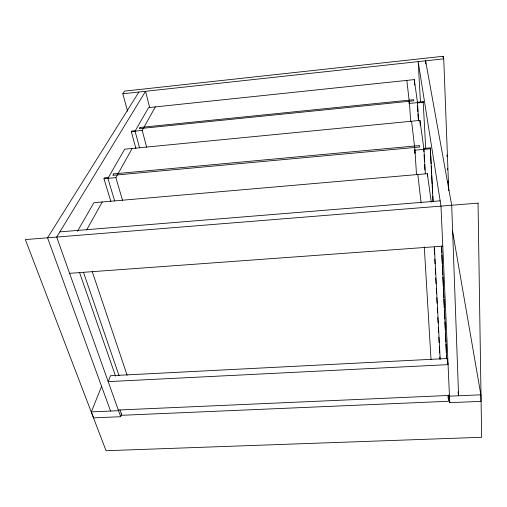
<?xml version="1.0" encoding="UTF-8"?>
<svg xmlns="http://www.w3.org/2000/svg" width="507" height="507" viewBox="0 0 507 507"><rect width="100%" height="100%" fill="white"/><g stroke="black" fill="none" stroke-linecap="round" stroke-linejoin="round"><path stroke-width="0.76" d="M101.679 386.182L91.33 411.893L93.605 417.863L120.679 416.71L121.737 413.737M86.672 229.912L102.268 201.97M122.536 200.335L115.856 177.634L132.131 148.469M146.662 147.214L142.22 130.407L155.332 106.907M77.47 231.262L93.903 202.699L427.338 173.679L431.286 202.173M139.583 147.905L135.058 131.129L148.576 107.623L414.308 79.605L417.495 102.623L418.554 120.767M110.849 201.406L103.96 178.724L104.486 177.824L108.872 177.425M135.908 148.532L131.345 131.782L131.763 131.06L135.527 130.679M138.899 92.014L47.55 237.802L110.57 411.05M127.587 111.274L122.84 93.763L124.608 91.114L443.131 56.283L443.733 58.837L448.752 190.689M122.84 93.763L443.733 58.837M423.174 101.628L417.274 102.224L417.369 102.934L423.282 102.338L423.174 101.628L425.69 148.101M135.058 131.129L142.22 130.407M410.67 121.534L409.504 103.428L417.495 102.623M131.345 131.782L135.87 131.326M425.322 173.793L423.966 149.356L419.961 120.425L124.665 149.197L107.896 178.363L114.702 201.019M433.124 201.735L430.304 147.867L423.656 148.475L423.915 151.745M103.96 178.724L115.856 177.634M416.501 174.687L414.967 150.18L430.437 148.766M59.864 231.87L440.158 200.848M69.611 273.324L442.776 246.155M447.269 358.5L110.513 375.725L108.181 381.625L448.061 364.641L447.269 358.5L447.339 360.071M118.289 410.011L449.436 395.428M91.33 411.893L118.537 410.702M449.468 396.176L480.864 394.801L480.966 401.348L449.76 402.672L448.784 394.839M120.679 416.71L56.695 237.067L145.541 91.292L149.635 107.389M119.956 409.954L121.851 415.29L448.549 401.271L448.283 395.498M79.675 272.886L115.564 376.118M83.471 272.31L119.056 375.649M92.249 271.663L127.137 375.231M452.478 230.66L480.864 394.801M458.043 391.86L458.588 395.777L451.693 205.246L425.614 60.808L425.779 63.971M447.973 396.582L448.258 398.927M406.817 80.391L409.504 103.428M411.589 121.243L414.967 150.18M417.812 174.509L421.121 202.806M408.965 102.008L409.143 103.548M414.523 149.983L414.884 153.12M409.263 102.325L409.358 103.777M414.732 149.971L414.929 153.12M414.308 79.605L414.396 81.183M414.492 82.768L414.637 85.138M424.289 246.903L431.02 359.564M419.961 120.425L420.233 125.147M417.508 105.298L417.876 111.597M418.015 113.961L418.383 120.26M424.093 154.901L424.441 161.213M424.619 164.376L424.923 169.896M420.449 101.818L418.193 61.62L440.989 206.108L449.76 402.672M427.338 173.679L427.464 176.049M430.304 147.867L430.62 154.185M430.703 155.763L431.102 163.66M431.223 166.03L431.622 173.926M431.704 175.504L432.141 184.193M432.224 185.771L432.623 193.668M432.744 196.038L433.022 201.564M434.391 246.953L440.171 359.095M434.239 248.817L434.524 254.337M434.772 259.071L435.012 263.805M435.26 268.545L435.545 274.065M435.747 278.013L436.033 283.533M436.28 288.274L436.565 293.794M436.768 297.742L437.053 303.262M437.3 308.002L437.547 312.737M437.788 317.471L438.073 322.991M438.321 327.725L438.561 332.465M438.809 337.199L439.094 342.719M439.296 346.668L439.626 352.98M439.829 356.928L439.949 359.292M441.553 245.901L446.711 358.943M441.445 246.256L441.736 252.575M441.844 254.939L442.237 263.627M442.345 265.998L442.744 274.68M442.852 277.05L443.289 286.525M443.359 288.103L443.79 297.577M443.866 299.155L444.259 307.844M444.366 310.214L444.766 318.897M444.912 322.053L445.273 329.949M445.419 333.112L445.811 341.794M445.919 344.164L446.318 352.847M446.426 355.217L446.572 358.373M447.447 362.429L447.516 364.001M443.131 56.283L443.188 57.868M446.921 154.958L446.978 156.536M447.434 168.375L447.497 169.953M447.922 181.005L447.979 182.583M113.669 173.882L112.846 175.34L419.758 147.011L419.568 145.56L113.669 173.882M140.021 127.479L139.355 128.645L413.794 100.836L413.642 99.689L140.021 127.479M478.044 203.123L25.35 239.589L106.052 450.717L481.65 437.281L478.044 203.123"/></g></svg>
